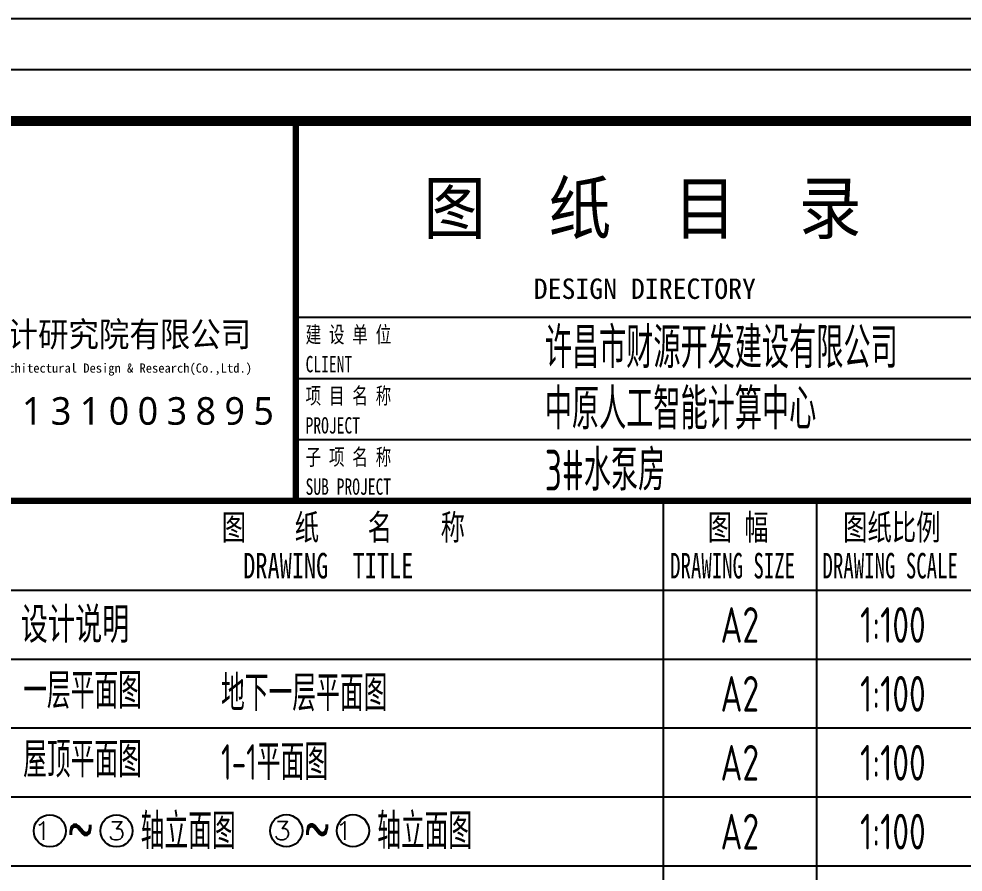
# Model space of a CAD drawing. Extents: x 19098 to 79498, y 3162 to 205862.
# Drawn here: x 23884 to 33136, y 197503 to 205862 of the extents above; entities that cross this region are included whole.
import ezdxf
from ezdxf.enums import TextEntityAlignment as Align

# ---------------------------------------------------------------- set-up
doc = ezdxf.new("R2010")
doc.units = 0
doc.header["$LTSCALE"] = 1000
doc.header["$MEASUREMENT"] = 0
for name, color, linetype in [('1#', 4, 'Continuous'), ('2017_11-sheet-LOGO - 1$0$C-SHET-TTLB', 11, 'Continuous'), ('C-SHET', 11, 'Continuous'), ('C-SHET-TTLB', 11, 'Continuous'), ('DIM_SYMB', 3, 'Continuous'), ('建.17.图框文字$0$建-文字', 4, 'Continuous'), ('暖-说明', 4, 'Continuous'), ('通-图框-标题块', 11, 'Continuous')]:
    doc.layers.add(name, color=color, linetype=linetype)
doc.styles.add('2017_11-sheet-LOGO - 1$0$微软雅黑L', font='')
doc.styles.add('2017_11-sheet-LOGO - 1$0$黑体', font='simhei.ttf')
doc.styles.add('FS', font='romans.shx', dxfattribs={"width": 0.7, "height": 5, "bigfont": 'hztxt.shx'})
doc.styles.add('SHEET-ECADI', font='simhei.ttf', dxfattribs={"width": 0.7})
doc.styles.add('XD2008', font='xd-hzs.shx', dxfattribs={"width": 0.7, "bigfont": 'xd-hztxt.shx'})
doc.styles.add('建.17.图框文字$0$XD2008', font='xd-hzs.shx', dxfattribs={"width": 0.7, "bigfont": 'xd-hztxt.shx'})
doc.styles.add('黑体', font='simhei.ttf')
doc.styles.get('2017_11-sheet-LOGO - 1$0$微软雅黑L').set_extended_font_data('Microsoft YaHei Light')

# ---------------------------------------------------------------- blocks, each defined once
blk = doc.blocks.new('A$C3421568B')
at = {"layer": '2017_11-sheet-LOGO - 1$0$C-SHET-TTLB'}
blk.add_lwpolyline([(10, 297, 0.54, 0.54, 0), (77.471, 297, 0.81, 0.81, 0)], format="xyseb", dxfattribs=at)
at = {"layer": 'C-SHET'}
for p, q in [((220, 307), (0, 307)), ((215, 302), (5, 302))]:
    blk.add_line(p, q, dxfattribs=at)
at = {"layer": 'C-SHET', "linetype": 'Continuous'}
for p, q in [((111, 259.782), (111, 72.25)), ((126, 259.782), (126, 82.25)), ((210, 251), (10, 251)), ((210, 244.25), (10.22, 244.25)), ((210, 237.5), (10.466, 237.5)), ((210, 230.75), (10.22, 230.75)), ((210, 224), (10.22, 224))]:
    blk.add_line(p, q, dxfattribs=at)
at = {"layer": 'C-SHET', "const_width": 1}
blk.add_lwpolyline([(210, 10), (10, 10), (10, 297), (210, 297)], close=True, dxfattribs=at)
at = {"layer": 'C-SHET-TTLB'}
for p, q in [((75, 277.782), (210, 277.782)), ((75, 271.782), (210, 271.782)), ((75, 265.782), (210, 265.782))]:
    blk.add_line(p, q, dxfattribs=at)
at = {"layer": 'C-SHET-TTLB', "const_width": 0.6}
blk.add_lwpolyline([(75, 259.782), (75, 297)], dxfattribs=at)
at = {"layer": 'C-SHET-TTLB'}
blk.add_lwpolyline([(10, 259.782, 0.6, 0.6, 0), (210, 259.782, 0.9, 0.9, 0)], format="xyseb", dxfattribs=at)
at = {"layer": '2017_11-sheet-LOGO - 1$0$C-SHET-TTLB', "style": '2017_11-sheet-LOGO - 1$0$黑体', "width": 0.9}
blk.add_text('上海建筑设计研究院有限公司', height=2.43, dxfattribs=at).set_placement((31.847, 274.882))
at = {"layer": '2017_11-sheet-LOGO - 1$0$C-SHET-TTLB'}
for s, height, style, p in [('Institute Of Shanghai Architectural Design & Research(Co.,Ltd.)', 0.9, '2017_11-sheet-LOGO - 1$0$黑体', (32.137, 272.342)), ('1', 2.7, '2017_11-sheet-LOGO - 1$0$微软雅黑L', (48.165, 267.242)), ('3', 2.7, '2017_11-sheet-LOGO - 1$0$微软雅黑L', (51, 267.242)), ('1', 2.7, '2017_11-sheet-LOGO - 1$0$微软雅黑L', (53.835, 267.242)), ('0', 2.7, '2017_11-sheet-LOGO - 1$0$微软雅黑L', (56.67, 267.242)), ('0', 2.7, '2017_11-sheet-LOGO - 1$0$微软雅黑L', (59.505, 267.242)), ('3', 2.7, '2017_11-sheet-LOGO - 1$0$微软雅黑L', (62.34, 267.242)), ('8', 2.7, '2017_11-sheet-LOGO - 1$0$微软雅黑L', (65.175, 267.242)), ('9', 2.7, '2017_11-sheet-LOGO - 1$0$微软雅黑L', (68.01, 267.242)), ('5', 2.7, '2017_11-sheet-LOGO - 1$0$微软雅黑L', (70.845, 267.242))]:
    blk.add_text(s, height=height, dxfattribs=dict(at, style=style)).set_placement(p)
at = {"layer": 'C-SHET-TTLB'}
for s, height, style, width, p in [('图  纸  目  录', 5, '黑体', 0.9, (87.5, 285.984)), ('建 设 单 位', 1.6, 'SHEET-ECADI', 0.7, (75.956, 275.282)), ('CLIENT', 1.6, 'SHEET-ECADI', 0.7, (75.956, 272.379)), ('项 目 名 称', 1.6, 'SHEET-ECADI', 0.7, (75.956, 269.282)), ('PROJECT', 1.6, 'SHEET-ECADI', 0.7, (75.956, 266.379)), ('子 项 名 称', 1.6, 'SHEET-ECADI', 0.7, (75.956, 263.282)), ('SUB PROJECT', 1.6, 'SHEET-ECADI', 0.7, (75.956, 260.379)), ('图    纸    名    称', 2.5, 'SHEET-ECADI', 0.7, (67.745, 255.952)), ('图 幅', 2.5, 'SHEET-ECADI', 0.7, (115.36, 255.952)), ('图纸比例', 2.5, 'SHEET-ECADI', 0.7, (128.623, 255.952)), ('DRAWING  TITLE', 2.5, 'SHEET-ECADI', 0.7, (69.847, 252.183)), ('DRAWING SIZE', 2.5, 'SHEET-ECADI', 0.6, (111.672, 252.183)), ('DRAWING SCALE', 2.5, 'SHEET-ECADI', 0.6, (126.606, 252.183))]:
    blk.add_text(s, height=height, dxfattribs=dict(at, style=style, width=width)).set_placement(p)
at = {"layer": 'C-SHET-TTLB', "style": 'SHEET-ECADI'}
blk.add_text('DESIGN DIRECTORY', height=2, dxfattribs=at).set_placement((98.312, 279.566))

msp = doc.modelspace()

# ---------------------------------------------------------------- linework, layer by layer
at = {"layer": 'DIM_SYMB', "color": 7}
for centre in [(24187.3, 197907.2), (24840.7, 197907.2), (26504.6, 197909), (27157.9, 197909)]:
    msp.add_circle(centre, 157.5, dxfattribs=at)

# ---------------------------------------------------------------- block references
at = {"layer": '通-图框-标题块', "xscale": 100, "yscale": 100, "zscale": 100}
msp.add_blockref('A$C3421568B', (19097.5, 175162), dxfattribs=at)

# ---------------------------------------------------------------- texts
at = {"layer": '1#', "style": 'XD2008', "width": 0.7}
for s, p in [('一层平面图', (23926, 199105.2)), ('地下一层平面图', (25865, 199081.7)), ('屋顶平面图', (23926, 198430.2)), ('1-1平面图', (25865, 198406.7)), ('轴立面图', (25077.1, 197728.8)), ('轴立面图', (27394.3, 197730.6))]:
    msp.add_text(s, height=350, dxfattribs=at).set_placement(p)
at = {"layer": 'DIM_SYMB', "color": 7, "style": 'FS'}
for s, width, p, p2 in [('1', 1.909091, (24027, 197818.1), (24205.2, 197818.1)), ('3', 1.235294, (24751.6, 197818.1), (24929.8, 197818.1)), ('3', 1.235294, (26375.2, 197819.9), (26553.4, 197819.9)), ('1', 1.909091, (26980.3, 197819.9), (27158.5, 197819.9))]:
    msp.add_text(s, height=178.2, dxfattribs=dict(at, width=width)).set_placement(p, p2, align=Align.FIT)
at = {"layer": 'DIM_SYMB', "color": 7, "style": 'FS', "width": 0.7}
for p in [(24362.3, 197767.2), (26679.6, 197769)]:
    msp.add_text('~', height=350, dxfattribs=at).set_placement(p)
at = {"layer": '建.17.图框文字$0$建-文字', "style": '建.17.图框文字$0$XD2008', "width": 0.7}
for s, p in [('许昌市财源开发建设有限公司', (29037, 202440.5)), ('中原人工智能计算中心', (29037, 201840.5)), ('3#水泵房', (29037, 201240.5))]:
    msp.add_text(s, height=400, dxfattribs=at).set_placement(p)
at = {"layer": '暖-说明', "style": 'XD2008', "width": 0.8}
msp.add_text('设计说明', height=350, dxfattribs=at).set_placement((23902.4, 199924.5, 0), align=Align.MIDDLE_LEFT)
for s, p in [('A2', (30947.5, 199924.5, 0)), ('1:100', (32447.5, 199924.5, 0)), ('A2', (30947.5, 199249.5, 0)), ('1:100', (32447.5, 199249.5, 0)), ('A2', (30947.5, 198574.5, 0)), ('1:100', (32447.5, 198574.5, 0)), ('A2', (30947.5, 197899.5, 0)), ('1:100', (32447.5, 197899.5, 0))]:
    msp.add_text(s, height=350, dxfattribs=at).set_placement(p, align=Align.MIDDLE_CENTER)

doc.saveas('drawing.dxf')
